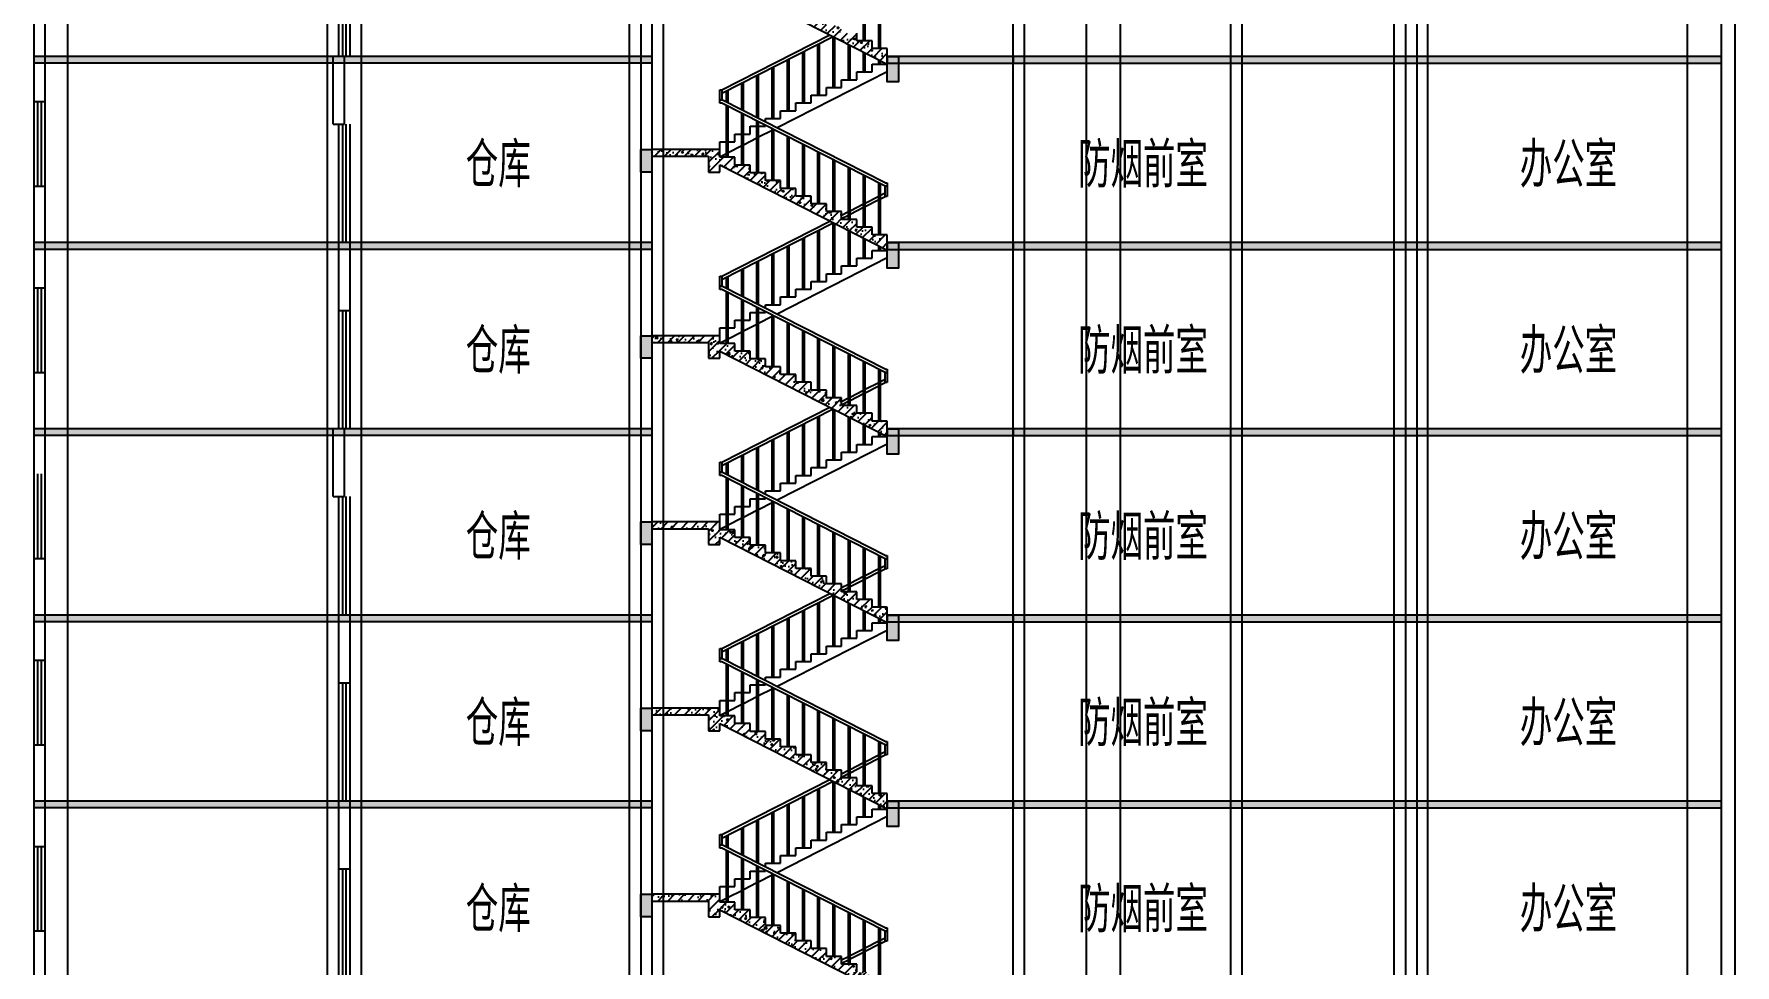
# Model space of a CAD drawing. Extents: x -129850 to 45458, y -6300 to 127246.
# Drawn here: x -29800 to 340, y 30398 to 46898 of the extents above; entities that cross this region are included whole.
import ezdxf

# ---------------------------------------------------------------- set-up
doc = ezdxf.new("R2010")
doc.units = 0
doc.header["$LTSCALE"] = 1000
doc.header["$MEASUREMENT"] = 0
for name, color, linetype in [('COLUMN', 170, 'Continuous'), ('E_CURTWALL', 51, 'Continuous'), ('E_LINE', 7, 'Continuous'), ('FLOOR-100', 173, 'Continuous'), ('PUB_HATCH', 42, 'Continuous'), ('S_E_STAIR', 4, 'Continuous'), ('S_STAIR', 70, 'Continuous'), ('S_WALL', 40, 'Continuous'), ('S_WINDOW', 4, 'Continuous'), ('Text', 7, 'Continuous'), ('TL-floor', 35, 'Continuous')]:
    doc.layers.add(name, color=color, linetype=linetype)
doc.styles.get("Standard").update_dxf_attribs({"font": 'gbenor.shx', "bigfont": 'gbcbig.shx'})
pattern_1 = [(45, (-41100.18, -3905.24), (-88.38835, 88.38835), []), (50, (-41100.18, -3905.24), (358.6301, -31.376), [37.5, -412.5]), (355, (-41100.2, -3905.24), (-69.3757, 376.096), [30, -330]), (100.4514, (-41070.3, -3907.86), (289.2547, 344.7198), [31.87, -350.571]), (46.1842, (-41100.2, -3805.24), (533.6205, -82.7595), [56.25, -618.75]), (96.6356, (-41055.7, -3812.14), (467.3314, 487.059), [47.805, -525.8565]), (351.1842, (-41100.2, -3805.24), (467.331, 487.0593), [45, -495]), (21, (-41050.18, -3830.24), (298.4535, -201.3094), [37.5, -412.5]), (326, (-41050.2, -3830.24), (121.6577, 362.575), [30, -330]), (71.4514, (-41025.3, -3847.02), (420.1113, 161.2652), [31.87, -350.571]), (37.5, (-41100.18, -3905.24), (6.07993, 166.44693), [0, -326, 0, -335, 0, -331.25]), (7.5, (-41100.18, -3905.24), (131.53477, 197.20586), [0, -191, 0, -318.5, 0, -126.25]), (327.5, (-41211.68, -3905.24), (266.91122, -11.27744), [0, -125, 0, -390, 0, -517.5]), (317.5, (-41261.68, -3905.24), (291.5931, 50.0525), [0, -162.5, 0, -259, 0, -367.5])]

# ---------------------------------------------------------------- blocks, each defined once
blk = doc.blocks.new('$EWDLib$00001159')
for p, q in [((0, 0), (0, 1500)), ((84, 0), (84, 1500)), ((156, 0), (156, 1500)), ((240, 0), (240, 1500))]:
    blk.add_line(p, q)

msp = doc.modelspace()

# ---------------------------------------------------------------- hatches: boundary and pattern name
at = {"layer": 'FLOOR-100'}
h = msp.add_hatch(color=256, dxfattribs=at)
h.dxf.hatch_style = 1
h.paths.add_polyline_path([(-18850, 46500), (-29800, 46500), (-29800, 46380), (-18850, 46380)])
h = msp.add_hatch(color=256, dxfattribs=at)
h.dxf.hatch_style = 1
h.paths.add_polyline_path([(-12450, 46500), (-14680, 46500), (-14680, 46380), (-12450, 46380)])
h = msp.add_hatch(color=256, dxfattribs=at)
h.dxf.hatch_style = 1
h.paths.add_polyline_path([(100, 46380), (100, 46500), (-12450, 46500), (-12450, 46380)])
h = msp.add_hatch(color=256, dxfattribs=at)
h.dxf.hatch_style = 1
h.paths.add_polyline_path([(-18850, 43200), (-29800, 43200), (-29800, 43080), (-18850, 43080)])
h = msp.add_hatch(color=256, dxfattribs=at)
h.dxf.hatch_style = 1
h.paths.add_polyline_path([(-12450, 43200), (-14680, 43200), (-14680, 43080), (-12450, 43080)])
h = msp.add_hatch(color=256, dxfattribs=at)
h.dxf.hatch_style = 1
h.paths.add_polyline_path([(100, 43080), (100, 43200), (-12450, 43200), (-12450, 43080)])
h = msp.add_hatch(color=256, dxfattribs=at)
h.dxf.hatch_style = 1
h.paths.add_polyline_path([(-18850, 39900), (-29800, 39900), (-29800, 39780), (-18850, 39780)])
h = msp.add_hatch(color=256, dxfattribs=at)
h.dxf.hatch_style = 1
h.paths.add_polyline_path([(-12450, 39900), (-14680, 39900), (-14680, 39780), (-12450, 39780)])
h = msp.add_hatch(color=256, dxfattribs=at)
h.dxf.hatch_style = 1
h.paths.add_polyline_path([(100, 39780), (100, 39900), (-12450, 39900), (-12450, 39780)])
h = msp.add_hatch(color=256, dxfattribs=at)
h.dxf.hatch_style = 1
h.paths.add_polyline_path([(-18850, 36600), (-29800, 36600), (-29800, 36480), (-18850, 36480)])
h = msp.add_hatch(color=256, dxfattribs=at)
h.dxf.hatch_style = 1
h.paths.add_polyline_path([(-12450, 36600), (-14680, 36600), (-14680, 36480), (-12450, 36480)])
h = msp.add_hatch(color=256, dxfattribs=at)
h.dxf.hatch_style = 1
h.paths.add_polyline_path([(100, 36480), (100, 36600), (-12450, 36600), (-12450, 36480)])
h = msp.add_hatch(color=256, dxfattribs=at)
h.dxf.hatch_style = 1
h.paths.add_polyline_path([(-18850, 33300), (-29800, 33300), (-29800, 33180), (-18850, 33180)])
h = msp.add_hatch(color=256, dxfattribs=at)
h.dxf.hatch_style = 1
h.paths.add_polyline_path([(-12450, 33300), (-14680, 33300), (-14680, 33180), (-12450, 33180)])
h = msp.add_hatch(color=256, dxfattribs=at)
h.dxf.hatch_style = 1
h.paths.add_polyline_path([(100, 33180), (100, 33300), (-12450, 33300), (-12450, 33180)])
at = {"layer": 'PUB_HATCH'}
h = msp.add_hatch(dxfattribs=at)
h.set_pattern_fill('钢筋混凝土', color=256, scale=50, style=0)
h.set_pattern_definition(pattern_1)
h.paths.add_polyline_path([(-14680, 46500), (-14680, 46638), (-14950, 46638), (-14950, 46775), (-15220, 46775), (-15220, 46912), (-15490, 46912), (-15490, 47050), (-15760, 47050), (-15760, 47188), (-16030, 47188), (-16030, 47325), (-16300, 47325), (-16300, 47462), (-16570, 47462), (-16570, 47600), (-16840, 47600), (-16840, 47738), (-17110, 47738), (-17110, 47875), (-17380, 47875), (-17380, 48012), (-17650, 48012), (-17650, 48030), (-17650, 47878), (-14680, 46365)])
h = msp.add_hatch(dxfattribs=at)
h.set_pattern_fill('钢筋混凝土', color=256, scale=50, style=0)
h.set_pattern_definition(pattern_1)
h.paths.add_polyline_path([(-17650, 44850), (-18850, 44850), (-18850, 44730), (-17850, 44730), (-17850, 44450), (-17650, 44450)])
h = msp.add_hatch(dxfattribs=at)
h.set_pattern_fill('钢筋混凝土', color=256, scale=50, style=0)
h.set_pattern_definition(pattern_1)
h.paths.add_polyline_path([(-14680, 43200), (-14680, 43338), (-14950, 43338), (-14950, 43475), (-15220, 43475), (-15220, 43612), (-15490, 43612), (-15490, 43750), (-15760, 43750), (-15760, 43888), (-16030, 43888), (-16030, 44025), (-16300, 44025), (-16300, 44162), (-16570, 44162), (-16570, 44300), (-16840, 44300), (-16840, 44438), (-17110, 44438), (-17110, 44575), (-17380, 44575), (-17380, 44712), (-17650, 44712), (-17650, 44730), (-17650, 44578), (-14680, 43065)])
h = msp.add_hatch(dxfattribs=at)
h.set_pattern_fill('钢筋混凝土', color=256, scale=50, style=0)
h.set_pattern_definition(pattern_1)
h.paths.add_polyline_path([(-17650, 41550), (-18850, 41550), (-18850, 41430), (-17850, 41430), (-17850, 41150), (-17650, 41150)])
h = msp.add_hatch(dxfattribs=at)
h.set_pattern_fill('钢筋混凝土', color=256, scale=50, style=0)
h.set_pattern_definition(pattern_1)
h.paths.add_polyline_path([(-14680, 39900), (-14680, 40038), (-14950, 40038), (-14950, 40175), (-15220, 40175), (-15220, 40312), (-15490, 40312), (-15490, 40450), (-15760, 40450), (-15760, 40588), (-16030, 40588), (-16030, 40725), (-16300, 40725), (-16300, 40862), (-16570, 40862), (-16570, 41000), (-16840, 41000), (-16840, 41138), (-17110, 41138), (-17110, 41275), (-17380, 41275), (-17380, 41412), (-17650, 41412), (-17650, 41430), (-17650, 41278), (-14680, 39765)])
h = msp.add_hatch(dxfattribs=at)
h.set_pattern_fill('钢筋混凝土', color=256, scale=50, style=0)
h.set_pattern_definition(pattern_1)
h.paths.add_polyline_path([(-17650, 38250), (-18850, 38250), (-18850, 38130), (-17850, 38130), (-17850, 37850), (-17650, 37850)])
h = msp.add_hatch(dxfattribs=at)
h.set_pattern_fill('钢筋混凝土', color=256, scale=50, style=0)
h.set_pattern_definition(pattern_1)
h.paths.add_polyline_path([(-14680, 36600), (-14680, 36738), (-14950, 36738), (-14950, 36875), (-15220, 36875), (-15220, 37012), (-15490, 37012), (-15490, 37150), (-15760, 37150), (-15760, 37288), (-16030, 37288), (-16030, 37425), (-16300, 37425), (-16300, 37562), (-16570, 37562), (-16570, 37700), (-16840, 37700), (-16840, 37838), (-17110, 37838), (-17110, 37975), (-17380, 37975), (-17380, 38112), (-17650, 38112), (-17650, 38130), (-17650, 37978), (-14680, 36465)])
h = msp.add_hatch(dxfattribs=at)
h.set_pattern_fill('钢筋混凝土', color=256, scale=50, style=0)
h.set_pattern_definition(pattern_1)
h.paths.add_polyline_path([(-17650, 34950), (-18850, 34950), (-18850, 34830), (-17850, 34830), (-17850, 34550), (-17650, 34550)])
h = msp.add_hatch(dxfattribs=at)
h.set_pattern_fill('钢筋混凝土', color=256, scale=50, style=0)
h.set_pattern_definition(pattern_1)
h.paths.add_polyline_path([(-14680, 33300), (-14680, 33438), (-14950, 33438), (-14950, 33575), (-15220, 33575), (-15220, 33712), (-15490, 33712), (-15490, 33850), (-15760, 33850), (-15760, 33988), (-16030, 33988), (-16030, 34125), (-16300, 34125), (-16300, 34262), (-16570, 34262), (-16570, 34400), (-16840, 34400), (-16840, 34538), (-17110, 34538), (-17110, 34675), (-17380, 34675), (-17380, 34812), (-17650, 34812), (-17650, 34830), (-17650, 34678), (-14680, 33165)])
h = msp.add_hatch(dxfattribs=at)
h.set_pattern_fill('钢筋混凝土', color=256, scale=50, style=0)
h.set_pattern_definition(pattern_1)
h.paths.add_polyline_path([(-17650, 31650), (-18850, 31650), (-18850, 31530), (-17850, 31530), (-17850, 31250), (-17650, 31250)])
h = msp.add_hatch(dxfattribs=at)
h.set_pattern_fill('钢筋混凝土', color=256, scale=50, style=0)
h.set_pattern_definition(pattern_1)
h.paths.add_polyline_path([(-14680, 30000), (-14680, 30138), (-14950, 30138), (-14950, 30275), (-15220, 30275), (-15220, 30412), (-15490, 30412), (-15490, 30550), (-15760, 30550), (-15760, 30688), (-16030, 30688), (-16030, 30825), (-16300, 30825), (-16300, 30962), (-16570, 30962), (-16570, 31100), (-16840, 31100), (-16840, 31238), (-17110, 31238), (-17110, 31375), (-17380, 31375), (-17380, 31512), (-17650, 31512), (-17650, 31530), (-17650, 31378), (-14680, 29865)])
at = {"layer": 'TL-floor'}
h = msp.add_hatch(color=256, dxfattribs=at)
h.dxf.hatch_style = 1
h.paths.add_polyline_path([(-14680, 46050), (-14480, 46050), (-14480, 46500), (-14680, 46500)])
h = msp.add_hatch(color=256, dxfattribs=at)
h.dxf.hatch_style = 1
h.paths.add_polyline_path([(-18850, 44850), (-19050, 44850), (-19050, 44450), (-18850, 44450)])
h = msp.add_hatch(color=256, dxfattribs=at)
h.dxf.hatch_style = 1
h.paths.add_polyline_path([(-14680, 42750), (-14480, 42750), (-14480, 43200), (-14680, 43200)])
h = msp.add_hatch(color=256, dxfattribs=at)
h.dxf.hatch_style = 1
h.paths.add_polyline_path([(-18850, 41550), (-19050, 41550), (-19050, 41150), (-18850, 41150)])
h = msp.add_hatch(color=256, dxfattribs=at)
h.dxf.hatch_style = 1
h.paths.add_polyline_path([(-14680, 39450), (-14480, 39450), (-14480, 39900), (-14680, 39900)])
h = msp.add_hatch(color=256, dxfattribs=at)
h.dxf.hatch_style = 1
h.paths.add_polyline_path([(-18850, 38250), (-19050, 38250), (-19050, 37850), (-18850, 37850)])
h = msp.add_hatch(color=256, dxfattribs=at)
h.dxf.hatch_style = 1
h.paths.add_polyline_path([(-14680, 36150), (-14480, 36150), (-14480, 36600), (-14680, 36600)])
h = msp.add_hatch(color=256, dxfattribs=at)
h.dxf.hatch_style = 1
h.paths.add_polyline_path([(-18850, 34950), (-19050, 34950), (-19050, 34550), (-18850, 34550)])
h = msp.add_hatch(color=256, dxfattribs=at)
h.dxf.hatch_style = 1
h.paths.add_polyline_path([(-14680, 32850), (-14480, 32850), (-14480, 33300), (-14680, 33300)])
h = msp.add_hatch(color=256, dxfattribs=at)
h.dxf.hatch_style = 1
h.paths.add_polyline_path([(-18850, 31650), (-19050, 31650), (-19050, 31250), (-18850, 31250)])

# ---------------------------------------------------------------- linework, layer by layer
at = {"layer": 'COLUMN'}
for p, q in [((-19250, -4500), (-19250, 66300)), ((-18650, 66300), (-18650, -4500)), ((-11150, -4500), (-11150, 66300)), ((-10550, -4500), (-10550, 66300)), ((-29200, -4500), (-29200, 63000)), ((-24600, -4500), (-24600, 63000)), ((-24000, -4500), (-24000, 63000)), ((-5700, -4500), (-5700, 63000)), ((-5100, -4500), (-5100, 63000)), ((-500, 13500), (-500, 63000))]:
    msp.add_line(p, q, dxfattribs=at)
at = {"layer": 'E_CURTWALL'}
for p, q in [((100, 13500), (100, 63000)), ((340, 63000), (340, 13500))]:
    msp.add_line(p, q, dxfattribs=at)
at = {"layer": 'E_LINE'}
for p, q in [((-12250, 42000), (-12250, 43200)), ((-8600, 43200), (-8600, 42000)), ((-8400, 43200), (-8400, 42000)), ((-12250, 35400), (-12250, 36600)), ((-8600, 36600), (-8600, 35400)), ((-8400, 36600), (-8400, 35400))]:
    msp.add_line(p, q, dxfattribs=at)
at = {"layer": 'FLOOR-100'}
for p, q in [((-18850, 46500), (-29800, 46500)), ((-18850, 46380), (-29800, 46380)), ((-18850, 43200), (-29800, 43200)), ((-18850, 43080), (-29800, 43080)), ((-18850, 39900), (-29800, 39900)), ((-18850, 39780), (-29800, 39780)), ((-18850, 36600), (-29800, 36600)), ((-18850, 36480), (-29800, 36480)), ((-18850, 33300), (-29800, 33300)), ((-18850, 33180), (-29800, 33180))]:
    msp.add_line(p, q, dxfattribs=at)
for points in [[(-14680, 46500), (-14680, 46380), (-12450, 46380), (-12450, 46500)], [(-12450, 46500), (-12450, 46380), (100, 46380), (100, 46500)], [(-14680, 43200), (-14680, 43080), (-12450, 43080), (-12450, 43200)], [(-12450, 43200), (-12450, 43080), (100, 43080), (100, 43200)], [(-14680, 39900), (-14680, 39780), (-12450, 39780), (-12450, 39900)], [(-12450, 39900), (-12450, 39780), (100, 39780), (100, 39900)], [(-14680, 36600), (-14680, 36480), (-12450, 36480), (-12450, 36600)], [(-12450, 36600), (-12450, 36480), (100, 36480), (100, 36600)], [(-14680, 33300), (-14680, 33180), (-12450, 33180), (-12450, 33300)], [(-12450, 33300), (-12450, 33180), (100, 33180), (100, 33300)]]:
    msp.add_lwpolyline(points, close=True, dxfattribs=at)
at = {"layer": 'S_E_STAIR'}
for p, q in [((-15100, 46775), (-15100, 47691)), ((-15070, 46775), (-15070, 47676)), ((-14830, 46638), (-14830, 47554)), ((-14800, 46638), (-14800, 47539)), ((-17610, 45908), (-15696, 46883)), ((-17610, 45848), (-15637, 46853)), ((-15880, 45812), (-15880, 46729)), ((-15640, 45950), (-15640, 46851)), ((-15610, 45950), (-15610, 46839)), ((-16450, 45538), (-16450, 46439)), ((-16420, 45538), (-16420, 46454)), ((-16180, 45675), (-16180, 46576)), ((-16150, 45675), (-16150, 46591)), ((-15910, 45812), (-15910, 46714)), ((-15370, 46088), (-15370, 46717)), ((-15340, 46088), (-15340, 46701)), ((-15100, 46225), (-15100, 46579)), ((-15070, 46225), (-15070, 46564)), ((-14830, 46362), (-14830, 46442)), ((-14800, 46362), (-14800, 46426)), ((-16990, 45414), (-16990, 46164)), ((-16960, 45399), (-16960, 46179)), ((-16720, 45400), (-16720, 46301)), ((-16690, 45400), (-16690, 46316)), ((-14680, 46228), (-16634, 45233)), ((-15220, 46088), (-15220, 46225)), ((-15220, 46225), (-14950, 46225)), ((-14950, 46225), (-14950, 46362)), ((-14950, 46362), (-14680, 46362)), ((-17650, 45730), (-17650, 45908)), ((-17650, 45908), (-17610, 45908)), ((-17610, 45908), (-17610, 45730)), ((-17530, 45689), (-17530, 45889)), ((-17500, 45674), (-17500, 45904)), ((-17260, 45551), (-17260, 46026)), ((-17230, 45536), (-17230, 46041)), ((-15760, 45812), (-15760, 45950)), ((-15760, 45950), (-15490, 45950)), ((-15490, 45950), (-15490, 46088)), ((-15490, 46088), (-15220, 46088)), ((-17650, 45670), (-17650, 45730)), ((-17650, 45730), (-17610, 45730)), ((-17610, 45730), (-17650, 45730)), ((-17610, 45670), (-17650, 45670)), ((-14720, 44258), (-17610, 45730)), ((-14720, 44198), (-17610, 45670)), ((-17530, 44712), (-17530, 45629)), ((-17500, 44712), (-17500, 45614)), ((-16570, 45400), (-16570, 45538)), ((-16570, 45538), (-16300, 45538)), ((-16300, 45538), (-16300, 45675)), ((-16300, 45675), (-16030, 45675)), ((-16030, 45675), (-16030, 45812)), ((-16030, 45812), (-15760, 45812)), ((-17260, 44575), (-17260, 45491)), ((-17230, 44575), (-17230, 45476)), ((-17110, 45262), (-16990, 45262)), ((-17110, 45125), (-17110, 45262)), ((-16990, 44438), (-16990, 45354)), ((-16960, 44438), (-16960, 45339)), ((-16960, 45262), (-16840, 45262)), ((-16840, 45338), (-16840, 45400)), ((-16840, 45400), (-16570, 45400)), ((-16840, 45262), (-16840, 45278)), ((-16720, 44300), (-16720, 45216)), ((-17650, 44850), (-17650, 44987)), ((-17650, 44987), (-17530, 44987)), ((-17500, 44987), (-17380, 44987)), ((-17260, 44914), (-17500, 44792)), ((-17380, 44987), (-17380, 45125)), ((-17380, 45125), (-17260, 45125)), ((-17230, 45125), (-17110, 45125)), ((-16990, 45051), (-17230, 44929)), ((-16720, 45189), (-16960, 45067)), ((-16690, 44300), (-16690, 45201)), ((-16450, 44162), (-16450, 45079)), ((-16420, 44162), (-16420, 45064)), ((-16180, 44025), (-16180, 44941)), ((-16150, 44025), (-16150, 44926)), ((-17530, 44776), (-17650, 44715)), ((-15910, 43888), (-15910, 44804)), ((-15880, 43888), (-15880, 44789)), ((-15640, 43750), (-15640, 44666)), ((-15610, 43750), (-15610, 44651)), ((-15370, 43612), (-15370, 44529)), ((-15340, 43612), (-15340, 44514)), ((-15100, 43475), (-15100, 44391)), ((-15070, 43475), (-15070, 44376)), ((-15070, 43901), (-14830, 44024)), ((-14830, 43338), (-14830, 44254)), ((-14800, 43338), (-14800, 44239)), ((-14800, 44039), (-14720, 44080)), ((-14800, 43979), (-14720, 44020)), ((-14720, 44258), (-14680, 44258)), ((-14680, 44198), (-14720, 44198)), ((-14720, 44198), (-14680, 44198)), ((-14720, 44020), (-14720, 44198)), ((-14680, 44020), (-14720, 44020)), ((-14680, 44258), (-14680, 44198)), ((-14680, 44198), (-14680, 44020)), ((-15490, 43688), (-15370, 43749)), ((-15340, 43764), (-15100, 43886)), ((-15340, 43704), (-15100, 43826)), ((-15070, 43841), (-14830, 43964)), ((-17610, 42608), (-15696, 43583)), ((-17610, 42548), (-15637, 43553)), ((-15910, 42512), (-15910, 43414)), ((-15880, 42512), (-15880, 43429)), ((-15640, 42650), (-15640, 43551)), ((-15610, 42650), (-15610, 43539)), ((-15490, 43628), (-15370, 43689)), ((-15370, 42788), (-15370, 43417)), ((-16450, 42238), (-16450, 43139)), ((-16420, 42238), (-16420, 43154)), ((-16180, 42375), (-16180, 43276)), ((-16150, 42375), (-16150, 43291)), ((-15340, 42788), (-15340, 43401)), ((-15100, 42925), (-15100, 43279)), ((-15070, 42925), (-15070, 43264)), ((-14830, 43062), (-14830, 43142)), ((-14800, 43062), (-14800, 43126)), ((-16990, 42114), (-16990, 42864)), ((-16960, 42099), (-16960, 42879)), ((-16720, 42100), (-16720, 43001)), ((-16690, 42100), (-16690, 43016)), ((-14680, 42928), (-16634, 41933)), ((-15220, 42788), (-15220, 42925)), ((-15220, 42925), (-14950, 42925)), ((-14950, 42925), (-14950, 43062)), ((-14950, 43062), (-14680, 43062)), ((-17650, 42430), (-17650, 42608)), ((-17650, 42608), (-17610, 42608)), ((-17610, 42608), (-17610, 42430)), ((-17530, 42389), (-17530, 42589)), ((-17500, 42374), (-17500, 42604)), ((-17260, 42251), (-17260, 42726)), ((-17230, 42236), (-17230, 42741)), ((-16030, 42375), (-16030, 42512)), ((-16030, 42512), (-15760, 42512)), ((-15760, 42512), (-15760, 42650)), ((-15760, 42650), (-15490, 42650)), ((-15490, 42650), (-15490, 42788)), ((-15490, 42788), (-15220, 42788)), ((-17650, 42370), (-17650, 42430)), ((-17650, 42430), (-17610, 42430)), ((-17610, 42430), (-17650, 42430)), ((-17610, 42370), (-17650, 42370)), ((-14720, 40958), (-17610, 42430)), ((-14720, 40898), (-17610, 42370)), ((-17530, 41412), (-17530, 42329)), ((-17500, 41412), (-17500, 42314)), ((-16570, 42100), (-16570, 42238)), ((-16570, 42238), (-16300, 42238)), ((-16300, 42238), (-16300, 42375)), ((-16300, 42375), (-16030, 42375)), ((-17260, 41275), (-17260, 42191)), ((-17230, 41275), (-17230, 42176)), ((-17110, 41962), (-16990, 41962)), ((-17110, 41825), (-17110, 41962)), ((-16990, 41138), (-16990, 42054)), ((-16960, 41138), (-16960, 42039)), ((-16960, 41962), (-16840, 41962)), ((-16840, 42038), (-16840, 42100)), ((-16840, 42100), (-16570, 42100)), ((-16840, 41962), (-16840, 41978)), ((-16720, 41000), (-16720, 41916)), ((-16690, 41000), (-16690, 41901)), ((-17650, 41550), (-17650, 41688)), ((-17650, 41688), (-17530, 41688)), ((-17500, 41688), (-17380, 41688)), ((-17260, 41614), (-17500, 41492)), ((-17380, 41688), (-17380, 41825)), ((-17380, 41825), (-17260, 41825)), ((-17230, 41825), (-17110, 41825)), ((-16990, 41751), (-17230, 41629)), ((-16720, 41889), (-16960, 41767)), ((-16450, 40862), (-16450, 41779)), ((-16420, 40862), (-16420, 41764)), ((-16180, 40725), (-16180, 41641)), ((-16150, 40725), (-16150, 41626)), ((-17530, 41476), (-17650, 41415)), ((-15910, 40588), (-15910, 41504)), ((-15880, 40588), (-15880, 41489)), ((-15640, 40450), (-15640, 41366)), ((-15610, 40450), (-15610, 41351)), ((-15370, 40312), (-15370, 41229)), ((-15340, 40312), (-15340, 41214)), ((-15100, 40175), (-15100, 41091)), ((-15070, 40175), (-15070, 41076)), ((-15070, 40601), (-14830, 40724)), ((-14830, 40038), (-14830, 40954)), ((-14800, 40038), (-14800, 40939)), ((-14800, 40739), (-14720, 40780)), ((-14800, 40679), (-14720, 40720)), ((-14720, 40958), (-14680, 40958)), ((-14680, 40898), (-14720, 40898)), ((-14720, 40898), (-14680, 40898)), ((-14720, 40720), (-14720, 40898)), ((-14680, 40720), (-14720, 40720)), ((-14680, 40958), (-14680, 40898)), ((-14680, 40898), (-14680, 40720)), ((-15490, 40387), (-15370, 40449)), ((-15490, 40327), (-15370, 40389)), ((-15340, 40464), (-15100, 40586)), ((-15340, 40404), (-15100, 40526)), ((-15070, 40541), (-14830, 40664)), ((-17610, 39308), (-15696, 40283)), ((-17610, 39248), (-15637, 40253)), ((-15910, 39212), (-15910, 40114)), ((-15880, 39212), (-15880, 40129)), ((-15640, 39350), (-15640, 40251)), ((-15610, 39350), (-15610, 40239)), ((-15370, 39488), (-15370, 40117)), ((-15340, 39488), (-15340, 40101)), ((-16450, 38938), (-16450, 39839)), ((-16420, 38938), (-16420, 39854)), ((-16180, 39075), (-16180, 39976)), ((-16150, 39075), (-16150, 39991)), ((-15100, 39625), (-15100, 39979)), ((-15070, 39625), (-15070, 39964)), ((-14830, 39762), (-14830, 39842)), ((-14800, 39762), (-14800, 39826)), ((-16990, 38814), (-16990, 39564)), ((-16960, 38799), (-16960, 39579)), ((-16720, 38800), (-16720, 39701)), ((-16690, 38800), (-16690, 39716)), ((-14680, 39628), (-16634, 38633)), ((-15490, 39350), (-15490, 39488)), ((-15490, 39488), (-15220, 39488)), ((-15220, 39488), (-15220, 39625)), ((-15220, 39625), (-14950, 39625)), ((-14950, 39625), (-14950, 39762)), ((-14950, 39762), (-14680, 39762)), ((-17650, 39130), (-17650, 39308)), ((-17650, 39308), (-17610, 39308)), ((-17610, 39308), (-17610, 39130)), ((-17530, 39089), (-17530, 39289)), ((-17500, 39074), (-17500, 39304)), ((-17260, 38951), (-17260, 39426)), ((-17230, 38936), (-17230, 39441)), ((-16030, 39075), (-16030, 39212)), ((-16030, 39212), (-15760, 39212)), ((-15760, 39212), (-15760, 39350)), ((-15760, 39350), (-15490, 39350)), ((-17650, 39070), (-17650, 39130)), ((-17650, 39130), (-17610, 39130)), ((-17610, 39130), (-17650, 39130)), ((-17610, 39070), (-17650, 39070)), ((-14720, 37658), (-17610, 39130)), ((-14720, 37598), (-17610, 39070)), ((-17530, 38112), (-17530, 39029)), ((-17500, 38112), (-17500, 39014)), ((-17260, 37975), (-17260, 38891)), ((-16570, 38800), (-16570, 38938)), ((-16570, 38938), (-16300, 38938)), ((-16300, 38938), (-16300, 39075)), ((-16300, 39075), (-16030, 39075)), ((-17230, 37975), (-17230, 38876)), ((-17110, 38525), (-17110, 38662)), ((-17110, 38662), (-16990, 38662)), ((-16990, 37838), (-16990, 38754)), ((-16960, 37838), (-16960, 38739)), ((-16960, 38662), (-16840, 38662)), ((-16720, 38589), (-16960, 38467)), ((-16840, 38737), (-16840, 38800)), ((-16840, 38800), (-16570, 38800)), ((-16840, 38662), (-16840, 38677)), ((-16720, 37700), (-16720, 38616)), ((-16690, 37700), (-16690, 38601)), ((-17650, 38250), (-17650, 38387)), ((-17650, 38387), (-17530, 38387)), ((-17500, 38387), (-17380, 38387)), ((-17260, 38314), (-17500, 38192)), ((-17380, 38387), (-17380, 38525)), ((-17380, 38525), (-17260, 38525)), ((-17230, 38525), (-17110, 38525)), ((-16990, 38451), (-17230, 38329)), ((-16450, 37562), (-16450, 38479)), ((-16420, 37562), (-16420, 38464)), ((-16180, 37425), (-16180, 38341)), ((-16150, 37425), (-16150, 38326)), ((-17530, 38176), (-17650, 38115)), ((-15910, 37288), (-15910, 38204)), ((-15880, 37288), (-15880, 38189)), ((-15640, 37150), (-15640, 38066)), ((-15610, 37150), (-15610, 38051)), ((-15370, 37012), (-15370, 37929)), ((-15340, 37012), (-15340, 37914)), ((-15100, 36875), (-15100, 37791)), ((-15070, 36875), (-15070, 37776)), ((-15070, 37301), (-14830, 37424)), ((-14830, 36738), (-14830, 37654)), ((-14800, 36738), (-14800, 37639)), ((-14800, 37439), (-14720, 37480)), ((-14800, 37379), (-14720, 37420)), ((-14720, 37658), (-14680, 37658)), ((-14680, 37598), (-14720, 37598)), ((-14720, 37598), (-14680, 37598)), ((-14720, 37420), (-14720, 37598)), ((-14680, 37420), (-14720, 37420)), ((-14680, 37658), (-14680, 37598)), ((-14680, 37598), (-14680, 37420)), ((-15490, 37087), (-15370, 37149)), ((-15490, 37027), (-15370, 37089)), ((-15340, 37164), (-15100, 37286)), ((-15340, 37104), (-15100, 37226)), ((-15070, 37241), (-14830, 37364)), ((-17610, 36008), (-15696, 36983)), ((-17610, 35948), (-15637, 36953)), ((-15910, 35912), (-15910, 36814)), ((-15880, 35912), (-15880, 36829)), ((-15640, 36050), (-15640, 36951)), ((-15610, 36050), (-15610, 36939)), ((-15370, 36188), (-15370, 36817)), ((-15340, 36188), (-15340, 36801)), ((-16450, 35638), (-16450, 36539)), ((-16420, 35638), (-16420, 36554)), ((-16180, 35775), (-16180, 36676)), ((-16150, 35775), (-16150, 36691)), ((-15100, 36325), (-15100, 36679)), ((-15070, 36325), (-15070, 36664)), ((-14830, 36462), (-14830, 36542)), ((-14800, 36462), (-14800, 36526)), ((-16990, 35514), (-16990, 36264)), ((-16960, 35499), (-16960, 36279)), ((-16720, 35500), (-16720, 36401)), ((-16690, 35500), (-16690, 36416)), ((-14680, 36328), (-16634, 35333)), ((-15490, 36050), (-15490, 36188)), ((-15490, 36188), (-15220, 36188)), ((-15220, 36188), (-15220, 36325)), ((-15220, 36325), (-14950, 36325)), ((-14950, 36325), (-14950, 36462)), ((-14950, 36462), (-14680, 36462)), ((-17650, 35830), (-17650, 36008)), ((-17650, 36008), (-17610, 36008)), ((-17610, 36008), (-17610, 35830)), ((-17530, 35789), (-17530, 35989)), ((-17500, 35774), (-17500, 36004)), ((-17260, 35651), (-17260, 36126)), ((-17230, 35636), (-17230, 36141)), ((-16030, 35775), (-16030, 35912)), ((-16030, 35912), (-15760, 35912)), ((-15760, 35912), (-15760, 36050)), ((-15760, 36050), (-15490, 36050)), ((-17650, 35770), (-17650, 35830)), ((-17650, 35830), (-17610, 35830)), ((-17610, 35830), (-17650, 35830)), ((-17610, 35770), (-17650, 35770)), ((-14720, 34358), (-17610, 35830)), ((-14720, 34298), (-17610, 35770)), ((-17530, 34812), (-17530, 35729)), ((-17500, 34812), (-17500, 35714)), ((-17260, 34675), (-17260, 35591)), ((-17230, 34675), (-17230, 35576)), ((-16570, 35500), (-16570, 35638)), ((-16570, 35638), (-16300, 35638)), ((-16300, 35638), (-16300, 35775)), ((-16300, 35775), (-16030, 35775)), ((-17110, 35225), (-17110, 35362)), ((-17110, 35362), (-16990, 35362)), ((-16990, 34538), (-16990, 35454)), ((-16960, 34538), (-16960, 35439)), ((-16960, 35362), (-16840, 35362)), ((-16720, 35289), (-16960, 35167)), ((-16840, 35437), (-16840, 35500)), ((-16840, 35500), (-16570, 35500)), ((-16840, 35362), (-16840, 35377)), ((-16720, 34400), (-16720, 35316)), ((-16690, 34400), (-16690, 35301)), ((-17650, 34950), (-17650, 35087)), ((-17650, 35087), (-17530, 35087)), ((-17500, 35087), (-17380, 35087)), ((-17260, 35014), (-17500, 34892)), ((-17380, 35087), (-17380, 35225)), ((-17380, 35225), (-17260, 35225)), ((-17230, 35225), (-17110, 35225)), ((-16990, 35151), (-17230, 35029)), ((-16450, 34262), (-16450, 35179)), ((-16420, 34262), (-16420, 35164)), ((-16180, 34125), (-16180, 35041)), ((-16150, 34125), (-16150, 35026)), ((-17530, 34876), (-17650, 34815)), ((-15910, 33988), (-15910, 34904)), ((-15880, 33988), (-15880, 34889)), ((-15640, 33850), (-15640, 34766)), ((-15610, 33850), (-15610, 34751)), ((-15370, 33712), (-15370, 34629)), ((-15340, 33712), (-15340, 34614)), ((-15100, 33575), (-15100, 34491)), ((-15070, 33575), (-15070, 34476)), ((-15070, 34001), (-14830, 34124)), ((-15070, 33941), (-14830, 34064)), ((-14830, 33438), (-14830, 34354)), ((-14800, 33438), (-14800, 34339)), ((-14800, 34139), (-14720, 34180)), ((-14800, 34079), (-14720, 34120)), ((-14720, 34358), (-14680, 34358)), ((-14680, 34298), (-14720, 34298)), ((-14720, 34298), (-14680, 34298)), ((-14720, 34120), (-14720, 34298)), ((-14680, 34120), (-14720, 34120)), ((-14680, 34358), (-14680, 34298)), ((-14680, 34298), (-14680, 34120)), ((-15490, 33787), (-15370, 33849)), ((-15490, 33727), (-15370, 33789)), ((-15340, 33864), (-15100, 33986)), ((-15340, 33804), (-15100, 33926)), ((-17610, 32708), (-15696, 33683)), ((-17610, 32648), (-15637, 33653)), ((-15910, 32612), (-15910, 33514)), ((-15880, 32612), (-15880, 33529)), ((-15640, 32750), (-15640, 33651)), ((-15610, 32750), (-15610, 33639)), ((-15370, 32888), (-15370, 33517)), ((-15340, 32888), (-15340, 33501)), ((-16450, 32338), (-16450, 33239)), ((-16420, 32338), (-16420, 33254)), ((-16180, 32475), (-16180, 33376)), ((-16150, 32475), (-16150, 33391)), ((-15100, 33025), (-15100, 33379)), ((-15070, 33025), (-15070, 33364)), ((-14950, 33025), (-14950, 33162)), ((-14950, 33162), (-14680, 33162)), ((-14830, 33162), (-14830, 33242)), ((-14800, 33162), (-14800, 33226)), ((-16990, 32214), (-16990, 32964)), ((-16960, 32199), (-16960, 32979)), ((-16720, 32200), (-16720, 33101)), ((-16690, 32200), (-16690, 33116)), ((-14680, 33028), (-16634, 32033)), ((-15490, 32750), (-15490, 32888)), ((-15490, 32888), (-15220, 32888)), ((-15220, 32888), (-15220, 33025)), ((-15220, 33025), (-14950, 33025)), ((-17650, 32530), (-17650, 32708)), ((-17650, 32708), (-17610, 32708)), ((-17610, 32708), (-17610, 32530)), ((-17530, 32489), (-17530, 32689)), ((-17500, 32474), (-17500, 32704)), ((-17260, 32351), (-17260, 32826)), ((-17230, 32336), (-17230, 32841)), ((-16030, 32475), (-16030, 32612)), ((-16030, 32612), (-15760, 32612)), ((-15760, 32612), (-15760, 32750)), ((-15760, 32750), (-15490, 32750)), ((-17650, 32470), (-17650, 32530)), ((-17650, 32530), (-17610, 32530)), ((-17610, 32530), (-17650, 32530)), ((-17610, 32470), (-17650, 32470)), ((-14720, 31058), (-17610, 32530)), ((-14720, 30998), (-17610, 32470)), ((-17530, 31512), (-17530, 32429)), ((-17500, 31512), (-17500, 32414)), ((-17260, 31375), (-17260, 32291)), ((-17230, 31375), (-17230, 32276)), ((-16570, 32200), (-16570, 32338)), ((-16570, 32338), (-16300, 32338)), ((-16300, 32338), (-16300, 32475)), ((-16300, 32475), (-16030, 32475)), ((-17110, 31925), (-17110, 32062)), ((-17110, 32062), (-16990, 32062)), ((-16990, 31238), (-16990, 32154)), ((-16960, 31238), (-16960, 32139)), ((-16960, 32062), (-16840, 32062)), ((-16720, 31989), (-16960, 31867)), ((-16840, 32137), (-16840, 32200)), ((-16840, 32200), (-16570, 32200)), ((-16840, 32062), (-16840, 32077)), ((-16720, 31100), (-16720, 32016)), ((-16690, 31100), (-16690, 32001)), ((-17650, 31650), (-17650, 31787)), ((-17650, 31787), (-17530, 31787)), ((-17500, 31787), (-17380, 31787)), ((-17260, 31714), (-17500, 31592)), ((-17380, 31787), (-17380, 31925)), ((-17380, 31925), (-17260, 31925)), ((-17230, 31925), (-17110, 31925)), ((-16990, 31851), (-17230, 31729)), ((-16450, 30962), (-16450, 31879)), ((-16420, 30962), (-16420, 31864)), ((-16180, 30825), (-16180, 31741)), ((-16150, 30825), (-16150, 31726)), ((-17530, 31576), (-17650, 31515)), ((-15910, 30688), (-15910, 31604)), ((-15880, 30688), (-15880, 31589)), ((-15640, 30550), (-15640, 31466)), ((-15610, 30550), (-15610, 31451)), ((-15370, 30412), (-15370, 31329)), ((-15340, 30412), (-15340, 31314)), ((-15100, 30275), (-15100, 31191)), ((-15070, 30275), (-15070, 31176)), ((-14830, 30138), (-14830, 31054)), ((-14720, 31058), (-14680, 31058)), ((-14680, 31058), (-14680, 30998)), ((-15070, 30701), (-14830, 30824)), ((-15070, 30641), (-14830, 30764)), ((-14800, 30138), (-14800, 31039)), ((-14800, 30839), (-14720, 30880)), ((-14800, 30779), (-14720, 30820)), ((-14680, 30998), (-14720, 30998)), ((-14720, 30998), (-14680, 30998)), ((-14720, 30820), (-14720, 30998)), ((-14680, 30820), (-14720, 30820)), ((-14680, 30998), (-14680, 30820)), ((-15490, 30487), (-15370, 30549)), ((-15490, 30427), (-15370, 30489)), ((-15340, 30564), (-15100, 30686)), ((-15340, 30504), (-15100, 30626))]:
    msp.add_line(p, q, dxfattribs=at)
at = {"layer": 'S_STAIR'}
for p, q in [((-17650, 47878), (-14680, 46365)), ((-15220, 46775), (-15220, 46912)), ((-14950, 46775), (-15220, 46775)), ((-14950, 46638), (-14950, 46775)), ((-14680, 46638), (-14950, 46638)), ((-14680, 46500), (-14680, 46638)), ((-17650, 44850), (-18850, 44850)), ((-18850, 44850), (-18850, 44730)), ((-18850, 44730), (-17850, 44730)), ((-17850, 44730), (-17850, 44450)), ((-17650, 44712), (-17650, 44850)), ((-17380, 44712), (-17650, 44712)), ((-17380, 44575), (-17380, 44712)), ((-17850, 44450), (-17650, 44450)), ((-17650, 44578), (-14680, 43065)), ((-17650, 44450), (-17650, 44578)), ((-17110, 44575), (-17380, 44575)), ((-17110, 44438), (-17110, 44575)), ((-16840, 44438), (-17110, 44438)), ((-16840, 44300), (-16840, 44438)), ((-16570, 44300), (-16840, 44300)), ((-16570, 44162), (-16570, 44300)), ((-16300, 44162), (-16570, 44162)), ((-16300, 44025), (-16300, 44162)), ((-16030, 44025), (-16300, 44025)), ((-16030, 43888), (-16030, 44025)), ((-15760, 43888), (-16030, 43888)), ((-15760, 43750), (-15760, 43888)), ((-15490, 43750), (-15760, 43750)), ((-15490, 43612), (-15490, 43750)), ((-15220, 43612), (-15490, 43612)), ((-15220, 43475), (-15220, 43612)), ((-14950, 43475), (-15220, 43475)), ((-14950, 43338), (-14950, 43475)), ((-14680, 43338), (-14950, 43338)), ((-14680, 43200), (-14680, 43338)), ((-18850, 41550), (-18850, 41430)), ((-17650, 41550), (-18850, 41550)), ((-18850, 41550), (-18850, 41430)), ((-18850, 41430), (-17850, 41430)), ((-17850, 41430), (-17850, 41150)), ((-17650, 41412), (-17650, 41550)), ((-17380, 41412), (-17650, 41412)), ((-17380, 41275), (-17380, 41412)), ((-17850, 41150), (-17650, 41150)), ((-17650, 41278), (-14680, 39765)), ((-17650, 41150), (-17650, 41278)), ((-17110, 41275), (-17380, 41275)), ((-17110, 41138), (-17110, 41275)), ((-16840, 41138), (-17110, 41138)), ((-16840, 41000), (-16840, 41138)), ((-16570, 41000), (-16840, 41000)), ((-16570, 40862), (-16570, 41000)), ((-16300, 40862), (-16570, 40862)), ((-16300, 40725), (-16300, 40862)), ((-16030, 40725), (-16300, 40725)), ((-16030, 40588), (-16030, 40725)), ((-15760, 40588), (-16030, 40588)), ((-15760, 40450), (-15760, 40588)), ((-15490, 40450), (-15760, 40450)), ((-15490, 40312), (-15490, 40450)), ((-15220, 40312), (-15490, 40312)), ((-15220, 40175), (-15220, 40312)), ((-14950, 40175), (-15220, 40175)), ((-14950, 40038), (-14950, 40175)), ((-14680, 40038), (-14950, 40038)), ((-14680, 39900), (-14680, 40038)), ((-18850, 38250), (-18850, 38130)), ((-17650, 38250), (-18850, 38250)), ((-18850, 38250), (-18850, 38130)), ((-18850, 38130), (-17850, 38130)), ((-17850, 38130), (-17850, 37850)), ((-17650, 38112), (-17650, 38250)), ((-17380, 38112), (-17650, 38112)), ((-17650, 37978), (-14680, 36465)), ((-17650, 37850), (-17650, 37978)), ((-17380, 37975), (-17380, 38112)), ((-17850, 37850), (-17650, 37850)), ((-17110, 37975), (-17380, 37975)), ((-17110, 37838), (-17110, 37975)), ((-16840, 37838), (-17110, 37838)), ((-16840, 37700), (-16840, 37838)), ((-16570, 37700), (-16840, 37700)), ((-16570, 37562), (-16570, 37700)), ((-16300, 37562), (-16570, 37562)), ((-16300, 37425), (-16300, 37562)), ((-16030, 37425), (-16300, 37425)), ((-16030, 37288), (-16030, 37425)), ((-15760, 37288), (-16030, 37288)), ((-15760, 37150), (-15760, 37288)), ((-15490, 37150), (-15760, 37150)), ((-15490, 37012), (-15490, 37150)), ((-15220, 37012), (-15490, 37012)), ((-15220, 36875), (-15220, 37012)), ((-14950, 36875), (-15220, 36875)), ((-14950, 36738), (-14950, 36875)), ((-14680, 36738), (-14950, 36738)), ((-14680, 36600), (-14680, 36738)), ((-18850, 34950), (-18850, 34830)), ((-17650, 34950), (-18850, 34950)), ((-18850, 34950), (-18850, 34830)), ((-18850, 34830), (-17850, 34830)), ((-17850, 34830), (-17850, 34550)), ((-17650, 34812), (-17650, 34950)), ((-17380, 34812), (-17650, 34812)), ((-17650, 34678), (-14680, 33165)), ((-17650, 34550), (-17650, 34678)), ((-17380, 34675), (-17380, 34812)), ((-17110, 34675), (-17380, 34675)), ((-17110, 34538), (-17110, 34675)), ((-17850, 34550), (-17650, 34550)), ((-16840, 34538), (-17110, 34538)), ((-16840, 34400), (-16840, 34538)), ((-16570, 34400), (-16840, 34400)), ((-16570, 34262), (-16570, 34400)), ((-16300, 34262), (-16570, 34262)), ((-16300, 34125), (-16300, 34262)), ((-16030, 34125), (-16300, 34125)), ((-16030, 33988), (-16030, 34125)), ((-15760, 33988), (-16030, 33988)), ((-15760, 33850), (-15760, 33988)), ((-15490, 33850), (-15760, 33850)), ((-15490, 33712), (-15490, 33850)), ((-15220, 33712), (-15490, 33712)), ((-15220, 33575), (-15220, 33712)), ((-14950, 33575), (-15220, 33575)), ((-14950, 33438), (-14950, 33575)), ((-14680, 33438), (-14950, 33438)), ((-14680, 33300), (-14680, 33438)), ((-18850, 31650), (-18850, 31530)), ((-17650, 31650), (-18850, 31650)), ((-18850, 31650), (-18850, 31530)), ((-17650, 31512), (-17650, 31650)), ((-18850, 31530), (-17850, 31530)), ((-17850, 31530), (-17850, 31250)), ((-17380, 31512), (-17650, 31512)), ((-17650, 31378), (-14680, 29865)), ((-17650, 31250), (-17650, 31378)), ((-17380, 31375), (-17380, 31512)), ((-17110, 31375), (-17380, 31375)), ((-17110, 31238), (-17110, 31375)), ((-17850, 31250), (-17650, 31250)), ((-16840, 31238), (-17110, 31238)), ((-16840, 31100), (-16840, 31238)), ((-16570, 31100), (-16840, 31100)), ((-16570, 30962), (-16570, 31100)), ((-16300, 30962), (-16570, 30962)), ((-16300, 30825), (-16300, 30962)), ((-16030, 30825), (-16300, 30825)), ((-16030, 30688), (-16030, 30825)), ((-15760, 30688), (-16030, 30688)), ((-15760, 30550), (-15760, 30688)), ((-15490, 30550), (-15760, 30550)), ((-15490, 30412), (-15490, 30550)), ((-15220, 30412), (-15490, 30412)), ((-15220, 30275), (-15220, 30412))]:
    msp.add_line(p, q, dxfattribs=at)
at = {"layer": 'S_WALL'}
for p, q in [((-19050, 66300), (-19050, -4500)), ((-18850, 66300), (-18850, -4500)), ((-12450, -4500), (-12450, 63000)), ((-12250, -4500), (-12250, 63000)), ((-8600, 63000), (-8600, -4500)), ((-8400, 63000), (-8400, -4500)), ((-5500, 63000), (-5500, 13500)), ((-5300, 63000), (-5300, 13500)), ((-29800, 45700), (-29800, 47500)), ((-29600, 45700), (-29600, 47500)), ((-24500, 45300), (-24500, 46500)), ((-24300, 45300), (-24300, 46500)), ((-29800, 45700), (-29600, 45700)), ((-24500, 45300), (-24300, 45300)), ((-29800, 44200), (-29600, 44200)), ((-29800, 42400), (-29800, 44200)), ((-29600, 42400), (-29600, 44200)), ((-24400, 42000), (-24400, 43200)), ((-24200, 42000), (-24200, 43200)), ((-29800, 42400), (-29600, 42400)), ((-24400, 42000), (-24200, 42000)), ((-29800, 40900), (-29600, 40900)), ((-29800, 39100), (-29800, 40900)), ((-29600, 39100), (-29600, 40900)), ((-24500, 38700), (-24500, 39900)), ((-24300, 38700), (-24300, 39900)), ((-24500, 38700), (-24300, 38700)), ((-29800, 37600), (-29600, 37600)), ((-29800, 35800), (-29800, 37600)), ((-29600, 35800), (-29600, 37600)), ((-24400, 35400), (-24400, 36600)), ((-24200, 35400), (-24200, 36600)), ((-29800, 35800), (-29600, 35800)), ((-24400, 35400), (-24200, 35400)), ((-29800, 32500), (-29800, 34300)), ((-29800, 34300), (-29600, 34300)), ((-29600, 32500), (-29600, 34300)), ((-24400, 32100), (-24400, 33300)), ((-24200, 32100), (-24200, 33300)), ((-29800, 32500), (-29600, 32500)), ((-24400, 32100), (-24200, 32100)), ((-29800, 31000), (-29600, 31000)), ((-29800, 29200), (-29800, 31000)), ((-29600, 29200), (-29600, 31000))]:
    msp.add_line(p, q, dxfattribs=at)
at = {"layer": 'TL-floor'}
for points in [[(-14480, 46500), (-14480, 46050), (-14680, 46050), (-14680, 46500), (-14480, 46500)], [(-18850, 44850), (-18850, 44450), (-19050, 44450), (-19050, 44850), (-18850, 44850)], [(-14480, 43200), (-14480, 42750), (-14680, 42750), (-14680, 43200), (-14480, 43200)], [(-18850, 41550), (-18850, 41150), (-19050, 41150), (-19050, 41550), (-18850, 41550)], [(-14480, 39900), (-14480, 39450), (-14680, 39450), (-14680, 39900), (-14480, 39900)], [(-18850, 38250), (-18850, 37850), (-19050, 37850), (-19050, 38250), (-18850, 38250)], [(-14480, 36600), (-14480, 36150), (-14680, 36150), (-14680, 36600), (-14480, 36600)], [(-18850, 34950), (-18850, 34550), (-19050, 34550), (-19050, 34950), (-18850, 34950)], [(-14480, 33300), (-14480, 32850), (-14680, 32850), (-14680, 33300), (-14480, 33300)], [(-18850, 31650), (-18850, 31250), (-19050, 31250), (-19050, 31650), (-18850, 31650)]]:
    msp.add_lwpolyline(points, dxfattribs=at)

# ---------------------------------------------------------------- block references
at = {"layer": 'S_WINDOW', "xscale": 0.8333333333333031, "yscale": 1.400000000000002}
for p in [(-24400, 46500), (-24400, 43200), (-24400, 39900), (-24400, 36600), (-24400, 33300), (-24400, 30000)]:
    msp.add_blockref('$EWDLib$00001159', p, dxfattribs=at)
at = {"layer": 'S_WINDOW', "xscale": 0.8333333333333485}
for p in [(-29800, 44200), (-29800, 40900), (-29800, 37600), (-29800, 34300), (-29800, 31000)]:
    msp.add_blockref('$EWDLib$00001159', p, dxfattribs=at)

# ---------------------------------------------------------------- texts
at = {"layer": 'Text', "char_height": 800, "attachment_point": 5}
for s, width, insert in [('仓库', 2100, (-21574, 44576)), ('防烟前室', 2989.63, (-10149, 44576)), ('办公室', 2989.63, (-2610, 44576)), ('仓库', 2100, (-21574, 41276)), ('防烟前室', 2989.63, (-10149, 41276)), ('办公室', 2989.63, (-2610, 41276)), ('仓库', 2100, (-21574, 37976)), ('防烟前室', 2989.63, (-10149, 37976)), ('办公室', 2989.63, (-2610, 37976)), ('仓库', 2100, (-21574, 34676)), ('防烟前室', 2989.63, (-10149, 34676)), ('办公室', 2989.63, (-2610, 34676)), ('仓库', 2100, (-21574, 31376)), ('防烟前室', 2989.63, (-10149, 31376)), ('办公室', 2989.63, (-2610, 31376))]:
    msp.add_mtext_dynamic_manual_height_columns(s, width=width, gutter_width=1750, heights=[0], dxfattribs=dict(at, insert=insert))

doc.saveas('drawing.dxf')
